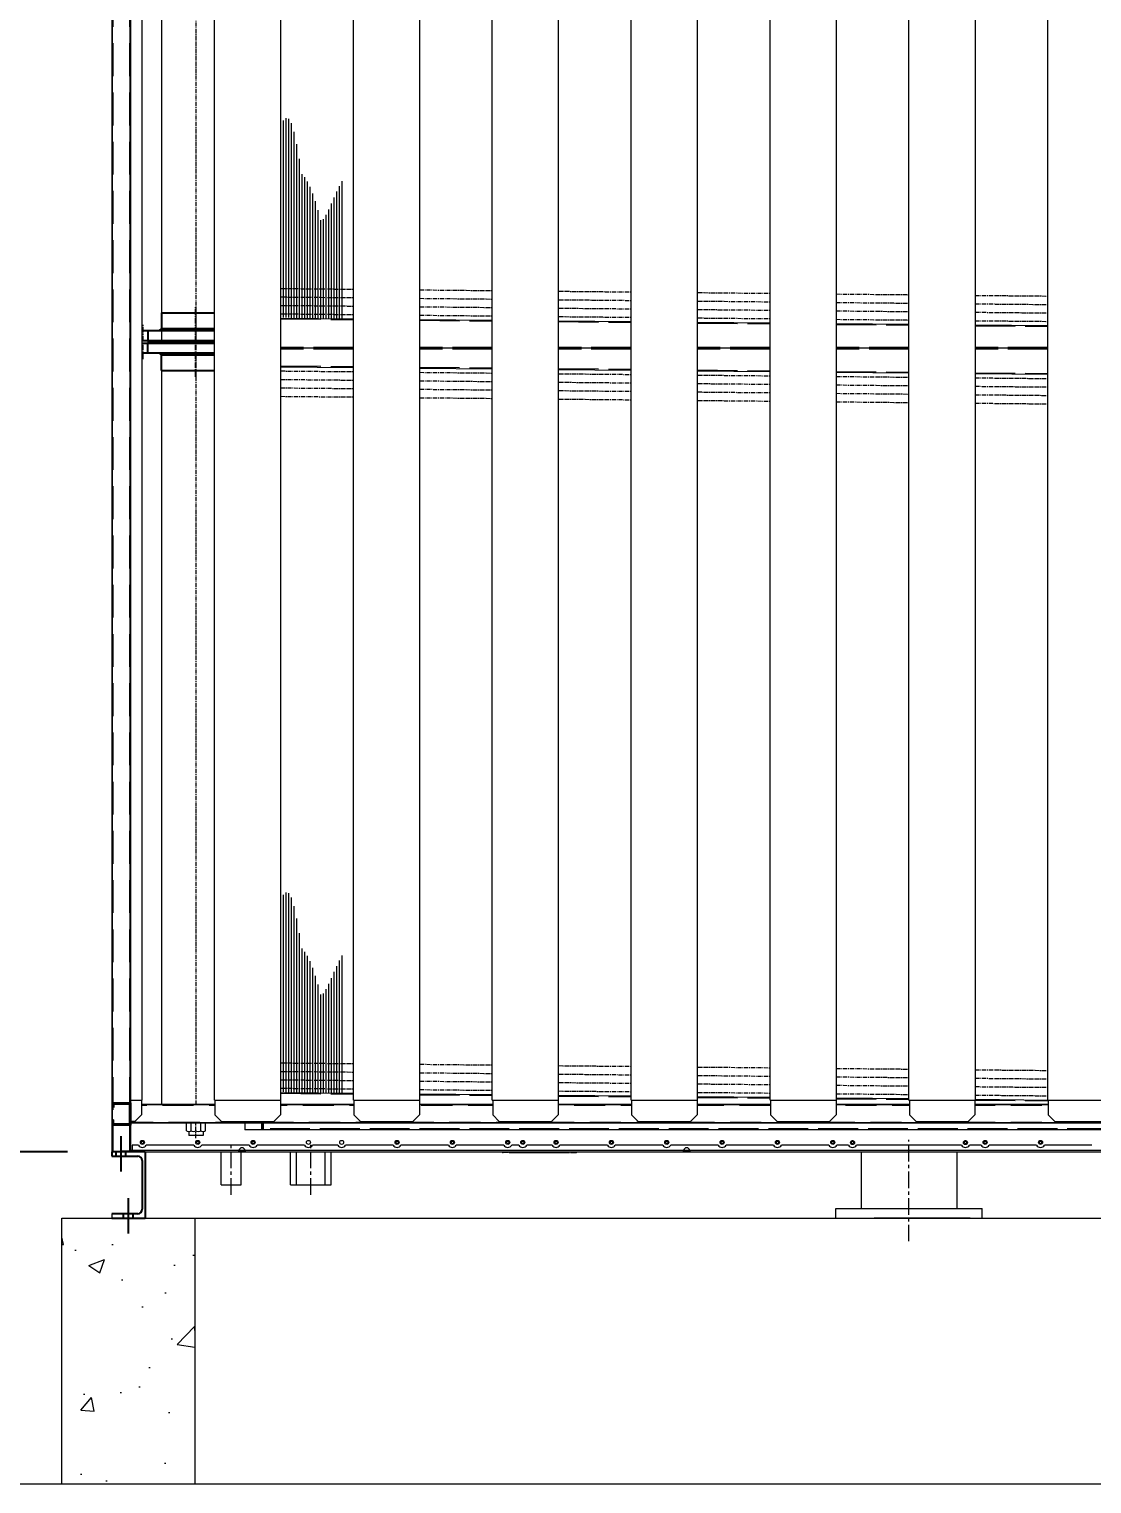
# Model space of a CAD drawing. Header units: millimetres. Extents: x -664124 to 30784, y -141094 to 22397.
# Drawn here: x 4133 to 6533, y 8437 to 11721 of the extents above; entities that cross this region are included whole.
import ezdxf

# ---------------------------------------------------------------- set-up
doc = ezdxf.new("R2010")
doc.units = ezdxf.units.MM
for name, pattern in [('CENTER', [2, 1.25, -0.25, 0.25, -0.25]), ('CENTERX2', [4, 2.5, -0.5, 0.5, -0.5]), ('DASHED', [15, 12, -3]), ('HIDDEN', [0.375, 0.25, -0.125]), ('HIDDENX2', [0.75, 0.5, -0.25])]:
    doc.linetypes.add(name, pattern=pattern)
for name, color, linetype in [('center', 1, 'CENTER'), ('HIDD', 2, 'HIDDENX2'), ('냉각탑_기초', 23, 'Continuous')]:
    doc.layers.add(name, color=color, linetype=linetype)
doc.styles.get("Standard").update_dxf_attribs({"font": 'arial.ttf'})
doc.dimstyles.new('1.40', dxfattribs={"dimscale": 20, "dimtxt": 1.5, "dimasz": 1, "dimexe": 0.5, "dimexo": 0.5, "dimgap": 0.5, "dimtad": 1, "dimdec": 0, "dimzin": 0, "dimdsep": 46, "dimtxsty": 'Standard', "dimcen": 0, "dimclrd": 2, "dimclre": 2, "dimclrt": 3, "dimadec": 0, "dimazin": 0, "dimtfac": 1, "dimtdec": 0, "dimtmove": 0, "dimatfit": 0, "dimfxl": 1, "dimtolj": 1, "dimtzin": 0, "dimlwd": -1, "dimlwe": -1, "dimarcsym": 0})

# ---------------------------------------------------------------- blocks, each defined once
blk = doc.blocks.new('*D426')
at = {"color": 2, "transparency": 16777216}
for p, q in [((4219.8, 12786.6), (3521.3, 12786.6)), ((3531.3, 12666.6), (3531.3, 9306.6)), ((4219.8, 9186.6), (3521.3, 9186.6))]:
    blk.add_line(p, q, dxfattribs=at)
for points in [[(3511.3, 12666.6), (3551.3, 12666.6), (3531.3, 12786.6)], [(3511.3, 9306.6), (3551.3, 9306.6), (3531.3, 9186.6)]]:
    blk.add_solid(points, dxfattribs=at)
at = {"layer": 'Defpoints', "color": 0, "transparency": 16777216}
for p in [(4319.8, 12786.6), (3531.3, 9186.6), (4319.8, 9186.6)]:
    blk.add_point(p, dxfattribs=at)
at = {"color": 3, "lineweight": 5, "transparency": 16777216, "insert": (3399.8, 10986.6), "char_height": 140, "attachment_point": 5, "rotation": 90}
blk.add_mtext('\\A1;3600', dxfattribs=at)
blk = doc.blocks.new('435')
for p, q in [((-131382, 21088.8), (-131342, 21088.8)), ((-131382, 21088.8), (-131382, 21078.8)), ((-131380, 21086.8), (-131344, 21086.8)), ((-131380, 21086.8), (-131380, 21078.8)), ((-131344, 21086.8), (-131344, 21040.8)), ((-131342, 21088.8), (-131342, 21038.8)), ((-131342, 21088.8), (-131342, 21038.8)), ((-131380, 21078.8), (-131382, 21078.8)), ((-131382, 21038.8), (-131382, 21050.8)), ((-131382, 21050.8), (-131380, 21050.8)), ((-131342, 21038.8), (-131382, 21038.8)), ((-131380, 21040.8), (-131380, 21050.8)), ((-131344, 21040.8), (-131380, 21040.8))]:
    blk.add_line(p, q)
blk = doc.blocks.new('3')
at = {"lineweight": 20}
for p, q in [((4388, 9302.6), (4388, 12743.6)), ((4551.5, 9302.6), (4551.5, 12743.6)), ((4701.5, 9302.6), (4701.5, 12743.6)), ((4865.2, 9302.6), (4865.2, 12743.6)), ((5015.2, 9302.6), (5015.2, 12743.6)), ((5178.8, 9302.6), (5178.8, 12743.6)), ((5328.8, 9302.6), (5328.8, 12743.6)), ((5492.5, 9302.6), (5492.5, 12743.6)), ((5642.5, 9302.6), (5642.5, 12743.6)), ((5806.1, 9302.6), (5806.1, 12743.6)), ((5956.1, 9302.6), (5956.1, 12743.6)), ((6119.8, 9302.6), (6119.8, 12743.6)), ((6269.8, 9302.6), (6269.8, 12743.6)), ((6433.4, 9302.6), (6433.4, 12743.6)), ((4361.8, 9186.6), (4361.8, 11746.6)), ((4361.8, 9302.6), (4388, 9302.6)), ((4387, 9302.6), (4387, 9269.6)), ((4551.5, 9302.6), (4701.5, 9302.6)), ((4552.5, 9302.6), (4552.5, 9269.6)), ((4700.5, 9302.6), (4700.5, 9269.6)), ((4865.2, 9302.6), (5015.2, 9302.6)), ((4866.2, 9302.6), (4866.2, 9269.6)), ((5014.2, 9302.6), (5014.2, 9269.6)), ((5178.8, 9302.6), (5328.8, 9302.6)), ((5179.8, 9302.6), (5179.8, 9269.6)), ((5327.8, 9302.6), (5327.8, 9269.6)), ((5492.5, 9302.6), (5642.5, 9302.6)), ((5493.5, 9302.6), (5493.5, 9269.6)), ((5641.5, 9302.6), (5641.5, 9269.6)), ((5806.1, 9302.6), (5956.1, 9302.6)), ((5807.1, 9302.6), (5807.1, 9269.6)), ((5955.1, 9302.6), (5955.1, 9269.6)), ((6119.8, 9302.6), (6269.8, 9302.6)), ((6120.8, 9302.6), (6120.8, 9269.6)), ((6268.8, 9302.6), (6268.8, 9269.6)), ((6433.4, 9302.6), (6583.4, 9302.6)), ((6434.4, 9302.6), (6434.4, 9269.6)), ((4387, 9269.6), (4372, 9254.6)), ((4552.5, 9269.6), (4567.5, 9254.6)), ((4700.5, 9269.6), (4685.5, 9254.6)), ((4866.2, 9269.6), (4881.2, 9254.6)), ((5014.2, 9269.6), (4999.2, 9254.6)), ((5179.8, 9269.6), (5194.8, 9254.6)), ((5327.8, 9269.6), (5312.8, 9254.6)), ((5493.5, 9269.6), (5508.5, 9254.6)), ((5641.5, 9269.6), (5626.5, 9254.6)), ((5807.1, 9269.6), (5822.1, 9254.6)), ((5955.1, 9269.6), (5940.1, 9254.6)), ((6120.8, 9269.6), (6135.8, 9254.6)), ((6268.8, 9269.6), (6253.8, 9254.6)), ((6434.4, 9269.6), (6449.4, 9254.6)), ((4372, 9254.6), (4361.8, 9254.6)), ((4567.5, 9254.6), (4685.5, 9254.6)), ((4881.2, 9254.6), (4999.2, 9254.6)), ((5194.8, 9254.6), (5312.8, 9254.6)), ((5508.5, 9254.6), (5626.5, 9254.6)), ((5822.1, 9254.6), (5940.1, 9254.6)), ((6135.8, 9254.6), (6253.8, 9254.6)), ((6449.4, 9254.6), (6567.4, 9254.6)), ((4392.8, 9186.6), (4319.8, 9186.6))]:
    blk.add_line(p, q, dxfattribs=at)
at = {"lineweight": 20, "ltscale": 7.5}
for p, q in [((4432, 12728.6), (4432, 11020.3)), ((4701.5, 11068.7), (4865.2, 11067.1)), ((5015.2, 11065.6), (5178.8, 11064)), ((5328.8, 11062.5), (5492.5, 11060.9)), ((5642.5, 11059.4), (5806.1, 11057.8)), ((5956.1, 11056.3), (6119.8, 11054.7)), ((6269.8, 11053.2), (6433.4, 11051.6)), ((4432, 10980.3), (4432, 9293.6)), ((4865.2, 11000.3), (4701.5, 11000.3)), ((5178.8, 11000.3), (5015.2, 11000.3)), ((5178.8, 11000.3), (5015.2, 11000.3)), ((5492.5, 11000.3), (5328.8, 11000.3)), ((5806.1, 11000.3), (5642.5, 11000.3)), ((6119.8, 11000.3), (5956.1, 11000.3)), ((6433.4, 11000.3), (6269.8, 11000.3)), ((4701.5, 10958.7), (4865.2, 10957.1)), ((5015.2, 10955.6), (5178.8, 10954)), ((5328.8, 10952.5), (5492.5, 10950.9)), ((5642.5, 10949.4), (5806.1, 10947.8)), ((5956.1, 10946.3), (6119.8, 10944.7)), ((6269.8, 10943.2), (6433.4, 10941.6)), ((4701.5, 9320.4), (4865.2, 9318.8)), ((5015.2, 9317.3), (5178.8, 9315.7)), ((5328.8, 9314.2), (5492.5, 9312.6)), ((5642.5, 9311.1), (5806.1, 9309.5)), ((5956.1, 9308), (6119.8, 9306.4)), ((6269.8, 9304.9), (6433.4, 9303.3)), ((4488.2, 9233.6), (4488.2, 9251.6)), ((4493.7, 9232.5), (4493.7, 9223.1)), ((4499.1, 9233.6), (4499.1, 9251.6)), ((4520.6, 9233.6), (4520.6, 9251.6)), ((4526, 9232.5), (4526, 9223.1)), ((4531.4, 9233.6), (4531.4, 9251.6)), ((4619.8, 9254.6), (4619.8, 9236)), ((7619.8, 9236), (4619.8, 9236)), ((4659.8, 9254.6), (4659.8, 9238)), ((4526, 9223.1), (4493.7, 9223.1))]:
    blk.add_line(p, q, dxfattribs=at)
at = {"color": 1, "linetype": 'CENTER', "lineweight": 20, "ltscale": 7.5}
for p, q in [((4509.8, 12741.2), (4509.8, 11020.3)), ((4701.5, 11135.4), (4865.2, 11133.8)), ((4701.5, 11116.3), (4865.2, 11114.7)), ((5015.2, 11132.3), (5178.8, 11130.7)), ((5015.2, 11113.2), (5178.8, 11111.6)), ((5328.8, 11129.2), (5492.5, 11127.6)), ((5328.8, 11110.1), (5492.5, 11108.5)), ((5642.5, 11126.1), (5806.1, 11124.5)), ((5642.5, 11107), (5806.1, 11105.4)), ((5956.1, 11123), (6119.8, 11121.4)), ((5956.1, 11103.9), (6119.8, 11102.3)), ((6269.8, 11119.9), (6433.4, 11118.3)), ((4701.5, 11097.3), (4865.2, 11095.7)), ((4701.5, 11078.2), (4865.2, 11076.6)), ((5015.2, 11094.2), (5178.8, 11092.6)), ((5015.2, 11075.1), (5178.8, 11073.5)), ((5328.8, 11091.1), (5492.5, 11089.5)), ((5328.8, 11072), (5492.5, 11070.4)), ((5642.5, 11088), (5806.1, 11086.4)), ((5642.5, 11068.9), (5806.1, 11067.3)), ((5956.1, 11084.9), (6119.8, 11083.3)), ((6269.8, 11100.8), (6433.4, 11099.2)), ((6269.8, 11081.8), (6433.4, 11080.2)), ((5956.1, 11065.8), (6119.8, 11064.2)), ((6269.8, 11062.7), (6433.4, 11061.1)), ((4509.8, 10980.3), (4509.8, 9293.6)), ((4701.5, 10949.2), (4865.2, 10947.6)), ((5015.2, 10946.1), (5178.8, 10944.5)), ((5328.8, 10943), (5492.5, 10941.4)), ((5642.5, 10939.9), (5806.1, 10938.3)), ((4701.5, 10930.1), (4865.2, 10928.5)), ((4701.5, 10911.1), (4865.2, 10909.5)), ((5015.2, 10927), (5178.8, 10925.4)), ((5015.2, 10908), (5178.8, 10906.4)), ((5328.8, 10923.9), (5492.5, 10922.3)), ((5328.8, 10904.9), (5492.5, 10903.3)), ((5642.5, 10920.8), (5806.1, 10919.2)), ((5956.1, 10936.8), (6119.8, 10935.2)), ((5956.1, 10917.7), (6119.8, 10916.1)), ((6269.8, 10933.7), (6433.4, 10932.1)), ((6269.8, 10914.6), (6433.4, 10913)), ((4701.5, 10892), (4865.2, 10890.4)), ((5015.2, 10888.9), (5178.8, 10887.3)), ((5328.8, 10885.8), (5492.5, 10884.2)), ((5642.5, 10901.8), (5806.1, 10900.2)), ((5642.5, 10882.7), (5806.1, 10881.1)), ((5956.1, 10898.7), (6119.8, 10897.1)), ((5956.1, 10879.6), (6119.8, 10878)), ((6269.8, 10895.6), (6433.4, 10894)), ((6269.8, 10876.5), (6433.4, 10874.9)), ((4701.5, 9387.1), (4865.2, 9385.5)), ((4701.5, 9368), (4865.2, 9366.4)), ((5015.2, 9384), (5178.8, 9382.4)), ((5015.2, 9364.9), (5178.8, 9363.3)), ((5328.8, 9380.9), (5492.5, 9379.3)), ((5328.8, 9361.8), (5492.5, 9360.2)), ((5642.5, 9377.8), (5806.1, 9376.2)), ((5956.1, 9374.7), (6119.8, 9373.1)), ((6269.8, 9371.6), (6433.4, 9370)), ((4701.5, 9349), (4865.2, 9347.4)), ((4701.5, 9329.9), (4865.2, 9328.3)), ((5015.2, 9345.9), (5178.8, 9344.3)), ((5328.8, 9342.8), (5492.5, 9341.2)), ((5642.5, 9358.7), (5806.1, 9357.1)), ((5642.5, 9339.7), (5806.1, 9338.1)), ((5956.1, 9355.6), (6119.8, 9354)), ((5956.1, 9336.6), (6119.8, 9335)), ((6269.8, 9352.5), (6433.4, 9350.9)), ((6269.8, 9333.5), (6433.4, 9331.9)), ((5015.2, 9326.8), (5178.8, 9325.2)), ((5328.8, 9323.7), (5492.5, 9322.1)), ((5642.5, 9320.6), (5806.1, 9319)), ((5956.1, 9317.5), (6119.8, 9315.9)), ((6269.8, 9314.4), (6433.4, 9312.8)), ((4509.8, 9217.3), (4509.8, 9251.6))]:
    blk.add_line(p, q, dxfattribs=at)
at = {"color": 7, "lineweight": 20}
for p, q in [((4361.8, 12550), (4361.8, 9691.4)), ((4397.4, 9186.6), (7842.2, 9186.6)), ((6011.5, 9186.6), (6011.5, 9058.6)), ((6227.8, 9186.6), (6227.8, 9058.6)), ((4566.8, 9111.6), (4611.8, 9111.6)), ((4723.3, 9111.6), (4815.3, 9111.6)), ((5954.7, 9058.6), (6284.7, 9058.6)), ((5954.7, 9036.6), (5954.7, 9058.6)), ((5954.7, 9036.6), (6284.7, 9036.6)), ((6257.8, 9036.6), (6041.5, 9036.6)), ((6284.7, 9036.6), (6284.7, 9058.6))]:
    blk.add_line(p, q, dxfattribs=at)
at = {"color": 7, "lineweight": 20, "ltscale": 0.441833}
blk.add_line((4319.8, 11718.4), (4319.8, 10658), dxfattribs=at)
at = {"color": 5, "lineweight": 20, "ltscale": 7.5}
for p, q in [((4701.8, 11069.8), (4701.8, 11504.3)), ((4707.8, 11069.7), (4707.8, 11514.9)), ((4713.8, 11069.6), (4713.8, 11520)), ((4719.8, 11069.6), (4719.8, 11518.6)), ((4725.8, 11069.5), (4725.8, 11508.8)), ((4731.8, 11067.9), (4731.8, 11489.3)), ((4737.8, 11067.9), (4737.8, 11461.4)), ((4743.8, 11067.8), (4743.8, 11428.3)), ((4725.8, 11068), (4725.8, 11386.8)), ((4749.8, 11067.7), (4749.8, 11393.8)), ((4755.8, 11067.6), (4755.8, 11386.4)), ((4761.8, 11067.6), (4761.8, 11377.1)), ((4767.8, 11067.5), (4767.8, 11364.9)), ((4833.8, 11068.2), (4833.8, 11366.6)), ((4839.8, 11068.1), (4839.8, 11377.8)), ((4773.8, 11067.4), (4773.8, 11349.8)), ((4779.8, 11067.3), (4779.8, 11332.2)), ((4821.8, 11068.3), (4821.8, 11340.6)), ((4827.8, 11068.2), (4827.8, 11354)), ((4785.8, 11067.3), (4785.8, 11312.1)), ((4803.8, 11068.5), (4803.8, 11301.7)), ((4809.8, 11068.4), (4809.8, 11313.7)), ((4815.8, 11068.4), (4815.8, 11326.9)), ((4791.8, 11067.2), (4791.8, 11289.9)), ((4797.8, 11068.6), (4797.8, 11291.7)), ((4701.8, 9321.5), (4701.8, 9756)), ((4707.8, 9321.4), (4707.8, 9766.6)), ((4713.8, 9321.3), (4713.8, 9771.7)), ((4719.8, 9321.3), (4719.8, 9770.3)), ((4725.8, 9319.7), (4725.8, 9760.5)), ((4731.8, 9319.6), (4731.8, 9741)), ((4737.8, 9319.6), (4737.8, 9713.1)), ((4743.8, 9319.5), (4743.8, 9680)), ((4749.8, 9319.4), (4749.8, 9645.5)), ((4755.8, 9319.3), (4755.8, 9638.1)), ((4761.8, 9319.3), (4761.8, 9628.8)), ((4839.8, 9319.8), (4839.8, 9629.5)), ((4755.8, 9320.8), (4755.8, 9613.1)), ((4767.8, 9319.2), (4767.8, 9616.6)), ((4773.8, 9319.1), (4773.8, 9601.5)), ((4821.8, 9320), (4821.8, 9592.3)), ((4827.8, 9319.9), (4827.8, 9605.7)), ((4833.8, 9319.9), (4833.8, 9618.3)), ((4779.8, 9319), (4779.8, 9583.9)), ((4785.8, 9319), (4785.8, 9563.8)), ((4809.8, 9320.1), (4809.8, 9565.4)), ((4815.8, 9320.1), (4815.8, 9578.6)), ((4791.8, 9318.9), (4791.8, 9541.6)), ((4797.8, 9320.3), (4797.8, 9543.4)), ((4803.8, 9320.2), (4803.8, 9553.4))]:
    blk.add_line(p, q, dxfattribs=at)
at = {"color": 0, "ltscale": 30}
for p, q in [((4431.8, 11080.3), (4551.5, 11080.3)), ((4431.8, 11080.3), (4431.8, 11045.3)), ((4388, 11040.3), (4551.5, 11040.3)), ((4401.3, 11040.3), (4401.3, 11018.3)), ((4431.8, 11045.3), (4426.5, 11040.3)), ((4431.8, 11045.3), (4551.5, 11045.3)), ((4388, 11018.3), (4551.5, 11018.3)), ((4388, 11012.3), (4551.5, 11012.3)), ((4401.3, 10990.3), (4401.3, 11012.3)), ((4402.4, 11012.3), (4402.4, 11018.3)), ((4402.4, 11015.3), (4551.5, 11015.3)), ((4402.4, 11015.3), (4551.5, 11015.3)), ((4388, 10990.3), (4551.5, 10990.3)), ((4431.8, 10985.3), (4426.5, 10990.3)), ((4431.8, 10985.3), (4551.5, 10985.3)), ((4431.8, 10950.3), (4431.8, 10985.3)), ((4431.8, 10950.3), (4551.5, 10950.3))]:
    blk.add_line(p, q, dxfattribs=at)
at = {"color": 1, "linetype": 'CENTER', "ltscale": 10}
for p, q in [((4509.8, 10936), (4509.8, 11094.6)), ((4389.8, 10976), (4389.8, 11054.6))]:
    blk.add_line(p, q, dxfattribs=at)
at = {"color": 6, "linetype": 'DASHED', "lineweight": 20, "ltscale": 7.5}
for p, q in [((4701.5, 11066.7), (4865.2, 11065.1)), ((5015.2, 11063.6), (5178.8, 11062)), ((5328.8, 11060.5), (5492.5, 11058.9)), ((5642.5, 11057.4), (5806.1, 11055.8)), ((5956.1, 11054.3), (6119.8, 11052.7)), ((6269.8, 11051.2), (6433.4, 11049.6)), ((4865.2, 11002.3), (4701.5, 11002.3)), ((4865.2, 10998.3), (4701.5, 10998.3)), ((5178.8, 11002.3), (5015.2, 11002.3)), ((5178.8, 10998.3), (5015.2, 10998.3)), ((5492.5, 11002.3), (5328.8, 11002.3)), ((5492.5, 10998.3), (5328.8, 10998.3)), ((5806.1, 11002.3), (5642.5, 11002.3)), ((5806.1, 10998.3), (5642.5, 10998.3)), ((6119.8, 11002.3), (5956.1, 11002.3)), ((6119.8, 10998.3), (5956.1, 10998.3)), ((6433.4, 11002.3), (6269.8, 11002.3)), ((6433.4, 10998.3), (6269.8, 10998.3)), ((4701.5, 10960.7), (4865.2, 10959.1)), ((5015.2, 10957.6), (5178.8, 10956)), ((5328.8, 10954.5), (5492.5, 10952.9)), ((5642.5, 10951.4), (5806.1, 10949.8)), ((5956.1, 10948.3), (6119.8, 10946.7)), ((6269.8, 10945.2), (6433.4, 10943.6)), ((4701.5, 9318.4), (4865.2, 9316.8)), ((5015.2, 9315.3), (5178.8, 9313.7)), ((5328.8, 9312.2), (5492.5, 9310.6)), ((5642.5, 9309.1), (5806.1, 9307.5)), ((5956.1, 9306), (6119.8, 9304.4)), ((6269.8, 9302.9), (6434.4, 9301.3)), ((4657.8, 9254.6), (4657.8, 9238)), ((7579.8, 9238), (4657.8, 9238)), ((4661.8, 9254.6), (4661.8, 9238))]:
    blk.add_line(p, q, dxfattribs=at)
at = {"color": 7, "lineweight": 20, "ltscale": 0.44375}
blk.add_line((4319.8, 10652.8), (4319.8, 9587.8), dxfattribs=at)
at = {"color": 7, "lineweight": 20, "ltscale": 0.201042}
blk.add_line((4319.8, 9670.8), (4319.8, 9188.3), dxfattribs=at)
at = {"color": 7, "lineweight": 20, "ltscale": 0.2055}
blk.add_line((4361.8, 9190), (4361.8, 9683.2), dxfattribs=at)
at = {"color": 1, "linetype": 'CENTERX2', "ltscale": 50}
for p, q in [((4340.8, 9141.6), (4340.8, 9221.6)), ((4357.3, 9001.6), (4357.3, 9081.6))]:
    blk.add_line(p, q, dxfattribs=at)
at = {"color": 7, "lineweight": 20, "ltscale": 0.004833}
for p, q in [((4365.5, 9201.6), (4365.5, 9190)), ((5215.3, 9184.6), (5203.7, 9184.6)), ((5355.3, 9184.6), (5366.9, 9184.6))]:
    blk.add_line(p, q, dxfattribs=at)
at = {"color": 7, "lineweight": 20, "ltscale": 0.005987}
blk.add_line((4379.9, 9201.6), (4365.5, 9201.6), dxfattribs=at)
at = {"color": 7, "lineweight": 20, "ltscale": 0.044641}
for p, q in [((4504.9, 9201.6), (4397.7, 9201.6)), ((4629.9, 9201.6), (4522.7, 9201.6)), ((4754.9, 9201.6), (4647.7, 9201.6)), ((4954.9, 9201.6), (4847.7, 9201.6)), ((5079.9, 9201.6), (4972.7, 9201.6)), ((5204.9, 9201.6), (5097.7, 9201.6)), ((5438.9, 9201.6), (5331.7, 9201.6)), ((5563.9, 9201.6), (5456.7, 9201.6)), ((5688.9, 9201.6), (5581.7, 9201.6)), ((5813.9, 9201.6), (5706.7, 9201.6)), ((5938.9, 9201.6), (5831.7, 9201.6)), ((6407.9, 9201.6), (6300.7, 9201.6)), ((6532.9, 9201.6), (6425.7, 9201.6))]:
    blk.add_line(p, q, dxfattribs=at)
at = {"color": 7, "lineweight": 20, "ltscale": 0.023808}
for p, q in [((4829.9, 9201.6), (4772.7, 9201.6)), ((5313.9, 9201.6), (5256.7, 9201.6))]:
    blk.add_line(p, q, dxfattribs=at)
at = {"color": 7, "lineweight": 20, "ltscale": 0.006725}
blk.add_line((5238.9, 9201.6), (5222.7, 9201.6), dxfattribs=at)
at = {"color": 7, "lineweight": 20, "ltscale": 0.0111}
for p, q in [((5983.4, 9201.6), (5956.7, 9201.6)), ((6282.9, 9201.6), (6256.2, 9201.6))]:
    blk.add_line(p, q, dxfattribs=at)
at = {"color": 7, "lineweight": 20, "ltscale": 0.007604}
blk.add_line((6238.4, 9201.6), (6001.2, 9201.6), dxfattribs=at)
at = {"color": 7, "lineweight": 25, "ltscale": 0.008333}
blk.add_line((4319.8, 9186.6), (4319.8, 9176.6), dxfattribs=at)
at = {"color": 7, "lineweight": 25, "ltscale": 0.125}
for p, q in [((4394.8, 9186.6), (4319.8, 9186.6)), ((4319.8, 9036.6), (4394.8, 9036.6))]:
    blk.add_line(p, q, dxfattribs=at)
at = {"color": 7, "lineweight": 25, "ltscale": 0.05125}
for p, q in [((4319.8, 9176.6), (4378.3, 9176.6)), ((4378.3, 9046.6), (4319.8, 9046.6))]:
    blk.add_line(p, q, dxfattribs=at)
at = {"color": 7, "lineweight": 20, "ltscale": 0.280701}
blk.add_line((4321.2, 9186.6), (4356.4, 9186.6), dxfattribs=at)
at = {"color": 7, "lineweight": 20, "ltscale": 0.01525}
blk.add_line((4358.4, 9186.6), (4321.8, 9186.6), dxfattribs=at)
for p, q in [((4329.8, 9176.6), (4329.8, 9186.6)), ((4351.8, 9176.6), (4351.8, 9186.6)), ((4346.3, 9036.6), (4346.3, 9046.6)), ((4368.3, 9036.6), (4368.3, 9046.6))]:
    blk.add_line(p, q)
at = {"color": 7, "lineweight": 20, "ltscale": 0.002932}
blk.add_line((4358.5, 9186.6), (4365.5, 9186.6), dxfattribs=at)
at = {"color": 7, "lineweight": 20, "ltscale": 2.38284e-05}
blk.add_line((4361.8, 9189.9), (4361.8, 9190), dxfattribs=at)
at = {"color": 7, "lineweight": 20, "ltscale": 0.000708333}
for p, q in [((4365.5, 9189.5), (4363.8, 9189.5)), ((4365.5, 9188.6), (4363.8, 9188.6))]:
    blk.add_line(p, q, dxfattribs=at)
at = {"color": 7, "lineweight": 20, "ltscale": 0.000375}
blk.add_line((4363.8, 9189.5), (4363.8, 9188.6), dxfattribs=at)
at = {"color": 7, "lineweight": 20, "ltscale": 0.100609}
blk.add_line((4365.5, 9190), (4607, 9190), dxfattribs=at)
at = {"color": 7, "lineweight": 20, "ltscale": 0.001417}
blk.add_line((4365.5, 9186.6), (4365.5, 9190), dxfattribs=at)
at = {"color": 7, "lineweight": 20, "ltscale": 0.100651}
blk.add_line((4365.5, 9186.6), (4607.1, 9186.6), dxfattribs=at)
at = {"color": 7, "lineweight": 20, "ltscale": 0.004083}
blk.add_line((4387.6, 9186.6), (4397.4, 9186.6), dxfattribs=at)
at = {"color": 7, "lineweight": 25, "ltscale": 0.091667}
blk.add_line((4388.3, 9166.6), (4388.3, 9056.6), dxfattribs=at)
at = {"ltscale": 25}
blk.add_line((4394.8, 9186.6), (4394.8, 9036.6), dxfattribs=at)
at = {"lineweight": 5}
for p, q in [((4566.8, 9111.6), (4566.8, 9186.6)), ((4611.8, 9111.6), (4611.8, 9186.6)), ((4723.3, 9111.6), (4723.3, 9186.6)), ((4736.8, 9111.6), (4736.8, 9186.6)), ((4801.8, 9111.6), (4801.8, 9186.6)), ((4815.3, 9111.6), (4815.3, 9186.6)), ((4394.8, 9036.6), (7844.8, 9036.6))]:
    blk.add_line(p, q, dxfattribs=at)
at = {"color": 7, "lineweight": 20, "ltscale": 0.005698}
for p, q in [((4607, 9190), (4620.6, 9190)), ((5611, 9190), (5624.6, 9190))]:
    blk.add_line(p, q, dxfattribs=at)
at = {"color": 7, "lineweight": 20, "ltscale": 0.000833333}
for p, q in [((4607.1, 9188.6), (4607.1, 9186.6)), ((4620.5, 9188.6), (4620.5, 9186.6)), ((5215.3, 9184.6), (5215.3, 9186.6)), ((5355.3, 9184.6), (5355.3, 9186.6)), ((5611.1, 9188.6), (5611.1, 9186.6)), ((5624.5, 9188.6), (5624.5, 9186.6))]:
    blk.add_line(p, q, dxfattribs=at)
at = {"color": 7, "lineweight": 20, "ltscale": 0.005614}
for p, q in [((4607.1, 9188.6), (4620.5, 9188.6)), ((4607.1, 9186.6), (4620.5, 9186.6)), ((5611.1, 9188.6), (5624.5, 9188.6)), ((5611.1, 9186.6), (5624.5, 9186.6))]:
    blk.add_line(p, q, dxfattribs=at)
at = {"color": 7, "lineweight": 20, "ltscale": 0.412719}
blk.add_line((4620.5, 9186.6), (5611.1, 9186.6), dxfattribs=at)
at = {"color": 7, "lineweight": 20, "ltscale": 0.412635}
blk.add_line((4620.6, 9190), (5611, 9190), dxfattribs=at)
at = {"color": 7, "lineweight": 20, "ltscale": 0.000833651}
for p, q in [((5217.3, 9184.6), (5217.3, 9186.6)), ((5353.3, 9184.6), (5353.3, 9186.6))]:
    blk.add_line(p, q, dxfattribs=at)
at = {"color": 7, "lineweight": 20, "ltscale": 0.056667}
blk.add_line((5217.3, 9184.6), (5353.3, 9184.6), dxfattribs=at)
at = {"color": 7, "lineweight": 20, "ltscale": 0.17433}
for p, q in [((5624.5, 9186.6), (6042.9, 9186.6)), ((6196.7, 9186.6), (6615.1, 9186.6))]:
    blk.add_line(p, q, dxfattribs=at)
at = {"color": 7, "lineweight": 20, "ltscale": 0.171731}
blk.add_line((5624.6, 9190), (6615.1, 9190), dxfattribs=at)
at = {"color": 7, "lineweight": 20, "ltscale": 1.93507e-05}
for p, q in [((5992.3, 9196.1), (5992.3, 9196.1)), ((6247.3, 9196.1), (6247.3, 9196.1))]:
    blk.add_line(p, q, dxfattribs=at)
at = {"color": 7, "lineweight": 15, "ltscale": 0.0625}
blk.add_line((4319.8, 9046.6), (4319.8, 9036.6), dxfattribs=at)
at = {"color": 7, "lineweight": 20}
for centre, radius in [((4388.8, 9207.6), 4.5), ((4388.8, 9207.6), 3), ((4513.8, 9207.6), 4.5), ((4513.8, 9207.6), 3), ((4638.8, 9207.6), 4.5), ((4638.8, 9207.6), 3), ((4763.8, 9207.6), 4.5), ((4838.8, 9207.6), 4.5), ((4963.8, 9207.6), 4.5), ((4963.8, 9207.6), 3), ((5088.8, 9207.6), 4.5), ((5088.8, 9207.6), 3), ((5213.8, 9207.6), 4.5), ((5213.8, 9207.6), 3), ((5247.8, 9207.6), 4.5), ((5247.8, 9207.6), 3), ((5322.8, 9207.6), 4.5), ((5322.8, 9207.6), 3), ((5447.8, 9207.6), 4.5), ((5447.8, 9207.6), 3), ((5572.8, 9207.6), 4.5), ((5572.8, 9207.6), 3), ((5697.8, 9207.6), 4.5), ((5697.8, 9207.6), 3), ((5822.8, 9207.6), 4.5), ((5822.8, 9207.6), 3), ((5947.8, 9207.6), 4.5), ((5947.8, 9207.6), 3), ((5992.3, 9207.1), 4.5), ((5992.3, 9207.6), 3), ((6247.3, 9207.1), 4.5), ((6247.3, 9207.6), 3), ((6291.8, 9207.6), 4.5), ((6291.8, 9207.6), 3), ((6416.8, 9207.6), 4.5), ((6416.8, 9207.6), 3)]:
    blk.add_circle(centre, radius, dxfattribs=at)
for centre, radius, start, end in [((4388.8, 9206.1), 10, 206.7437, 333.2563), ((4513.8, 9206.1), 10, 206.7437, 333.2563), ((4638.8, 9206.1), 10, 206.7437, 333.2563), ((4763.8, 9206.1), 10, 206.7437, 333.2563), ((4838.8, 9206.1), 10, 206.7437, 333.2563), ((4963.8, 9206.1), 10, 206.7437, 333.2563), ((5088.8, 9206.1), 10, 206.7437, 333.2563), ((5213.8, 9206.1), 10, 206.7437, 333.2563), ((5247.8, 9206.1), 10, 206.7437, 333.2563), ((5322.8, 9206.1), 10, 206.7437, 333.2563), ((5447.8, 9206.1), 10, 206.7437, 333.2563), ((5572.8, 9206.1), 10, 206.7437, 333.2563), ((5697.8, 9206.1), 10, 206.7437, 333.2563), ((5822.8, 9206.1), 10, 206.7437, 333.2563), ((5947.8, 9206.1), 10, 206.7437, 333.2563), ((5992.3, 9206.1), 10, 206.7437, 333.2563), ((5992.3, 9206.6), 4.5, 3.185, 176.8155), ((6247.3, 9206.1), 10, 206.7437, 333.2563), ((6247.3, 9206.6), 4.5, 3.185, 176.8155), ((6291.8, 9206.1), 10, 206.7437, 333.2563), ((6416.8, 9206.1), 10, 206.7437, 333.2563), ((4367.2, 9190), 3.4, 204.3161, 239.9997), ((4623.4, 9187.7), 16.6, 171.9124, 179.4428), ((4613.8, 9188.5), 7, 12.3734, 167.6266), ((4604.2, 9187.7), 16.6, 0.5572, 8.0877), ((5203.7, 9188), 3.4, 204.3017, 270), ((5203.7, 9188), 1.4, 268.112, 270), ((5366.9, 9188), 3.4, 270, 335.6983), ((5366.9, 9188), 1.4, 270, 271.888), ((5627.4, 9187.7), 16.6, 171.9124, 179.4428), ((5617.8, 9188.5), 7, 12.3734, 167.6266), ((5608.2, 9187.7), 16.6, 0.5572, 8.0877)]:
    blk.add_arc(centre, radius, start, end, dxfattribs=at)
at = {"color": 7, "lineweight": 25}
for centre, start, end in [((4378.3, 9166.6), 0, 90), ((4378.3, 9056.6), 270, 0)]:
    blk.add_arc(centre, 10, start, end, dxfattribs=at)
at = {"lineweight": 20, "ltscale": 7.5}
for centre in [(4493.7, 9233.6), (4504.5, 9233.6), (4515.2, 9233.6), (4526, 9233.6)]:
    blk.add_ellipse(centre, major_axis=(5.4, 0), ratio=0.200221, start_param=3.141593, end_param=6.283185, dxfattribs=at)
at = {"color": 7, "lineweight": 20}
for points in [[(4607.1, 9188.6), (4607, 9188.6), (4606.9, 9188.6), (4606.9, 9188.7), (4606.9, 9188.7), (4606.8, 9188.8)], [(4620.8, 9188.8), (4620.7, 9188.7), (4620.7, 9188.7), (4620.7, 9188.6), (4620.6, 9188.6), (4620.5, 9188.6)], [(5611.1, 9188.6), (5611, 9188.6), (5610.9, 9188.6), (5610.9, 9188.7), (5610.9, 9188.7), (5610.8, 9188.8)], [(5624.8, 9188.8), (5624.7, 9188.7), (5624.7, 9188.7), (5624.7, 9188.6), (5624.6, 9188.6), (5624.5, 9188.6)]]:
    blk.add_open_spline(points, degree=5, dxfattribs=at)
for points, knots in [([(4607.1, 9186.6), (4607, 9186.6), (4606.9, 9186.6), (4606.9, 9186.8), (4606.8, 9187), (4606.8, 9187.4), (4606.8, 9187.5), (4606.8, 9187.7), (4606.8, 9187.8)], [0, 0, 0, 0, 0, 0, 3.009, 3.009, 3.009, 4.870321, 4.870321, 4.870321, 4.870321, 4.870321, 4.870321]), ([(4620.8, 9187.8), (4620.8, 9187.5), (4620.8, 9187.2), (4620.8, 9186.9), (4620.7, 9186.7), (4620.6, 9186.6), (4620.6, 9186.6), (4620.6, 9186.6), (4620.5, 9186.6)], [0, 0, 0, 0, 0, 0, 3.956241, 3.956241, 3.956241, 4.866694, 4.866694, 4.866694, 4.866694, 4.866694, 4.866694]), ([(5611.1, 9186.6), (5611, 9186.6), (5610.9, 9186.6), (5610.9, 9186.8), (5610.8, 9187), (5610.8, 9187.4), (5610.8, 9187.5), (5610.8, 9187.7), (5610.8, 9187.8)], [0, 0, 0, 0, 0, 0, 3.009, 3.009, 3.009, 4.870321, 4.870321, 4.870321, 4.870321, 4.870321, 4.870321]), ([(5624.8, 9187.8), (5624.8, 9187.5), (5624.8, 9187.2), (5624.8, 9186.9), (5624.7, 9186.7), (5624.6, 9186.6), (5624.6, 9186.6), (5624.6, 9186.6), (5624.5, 9186.6)], [0, 0, 0, 0, 0, 0, 3.956241, 3.956241, 3.956241, 4.866694, 4.866694, 4.866694, 4.866694, 4.866694, 4.866694])]:
    blk.add_open_spline(points, degree=5, knots=knots, dxfattribs=at)
at = {"layer": 'center', "lineweight": 20}
for p, q in [((4319.8, 12786.6), (4319.8, 9186.6)), ((4361.8, 12786.6), (4361.8, 9186.6)), ((4387, 9293.6), (4552.5, 9293.6)), ((4700.5, 9293.6), (4866.2, 9293.6)), ((5014.2, 9293.6), (5179.8, 9293.6)), ((5327.8, 9293.6), (5493.5, 9293.6)), ((5641.5, 9293.6), (5807.1, 9293.6)), ((5955.1, 9293.6), (6120.8, 9293.6)), ((6268.8, 9293.6), (6434.4, 9293.6)), ((4361.8, 9251.6), (7877.8, 9251.6)), ((4319.8, 9186.6), (4361.8, 9186.6))]:
    blk.add_line(p, q, dxfattribs=at)
at = {"layer": 'center', "lineweight": 20, "ltscale": 30}
for p, q in [((4589.3, 9089.4), (4589.3, 9202.8)), ((4769.3, 9089.4), (4769.3, 9202.8))]:
    blk.add_line(p, q, dxfattribs=at)
at = {"layer": 'HIDD', "linetype": 'HIDDEN', "lineweight": 20}
for p, q in [((4321.8, 12784.6), (4321.8, 9188.6)), ((4359.8, 12784.6), (4359.8, 9188.6)), ((4387, 9291.6), (4552.5, 9291.6)), ((4700.5, 9291.6), (4866.2, 9291.6)), ((5014.2, 9291.6), (5179.8, 9291.6)), ((5327.8, 9291.6), (5493.5, 9291.6)), ((5641.5, 9291.6), (5807.1, 9291.6)), ((5955.1, 9291.6), (6120.8, 9291.6)), ((6268.8, 9291.6), (6434.4, 9291.6)), ((4363.8, 9253.6), (4363.8, 9254.6)), ((4363.8, 9253.6), (7877.8, 9253.6)), ((4321.8, 9188.6), (4359.8, 9188.6))]:
    blk.add_line(p, q, dxfattribs=at)
at = {"lineweight": 20}
blk.add_blockref('435', (135703.8, -11792.2), dxfattribs=at)

msp = doc.modelspace()

# ---------------------------------------------------------------- hatches: boundary and pattern name
at = {"layer": '냉각탑_기초', "lineweight": 20, "ltscale": 30}
h = msp.add_hatch(dxfattribs=at)
h.set_pattern_fill('AR-CONC', color=256, scale=50, style=0)
h.set_pattern_definition([(50, (-10421.22, -7504.73), (358.63, -31.376), [37.5, -412.5]), (355, (-10421.22, -7504.73), (-69.3757, 376.096), [30, -330]), (100.4514, (-10391.34, -7507.34), (289.2547, 344.72), [31.87, -350.571]), (46.1842, (-10421.22, -7404.73), (533.6205, -82.7595), [56.25, -618.75]), (96.6356, (-10376.76, -7411.6), (467.331, 487.059), [47.805, -525.856]), (351.1842, (-10421.2, -7404.73), (467.331, 487.059), [45, -495]), (21, (-10371.22, -7429.73), (298.4535, -201.3094), [37.5, -412.5]), (326, (-10371.22, -7429.73), (121.6577, 362.575), [30, -330]), (71.4514, (-10346.35, -7446.5), (420.1113, 161.265), [31.87, -350.571]), (37.5, (-10421.22, -7504.73), (6.0799, 166.4469), [0, -326, 0, -335, 0, -331.25]), (7.5, (-10421.22, -7504.73), (131.5348, 197.2059), [0, -191, 0, -318.5, 0, -126.25]), (327.5, (-10532.72, -7504.73), (266.9112, -11.2774), [0, -125, 0, -390, 0, -517.5]), (317.5, (-10582.72, -7504.73), (291.593, 50.0525), [0, -162.5, 0, -259, 0, -367.5])])
h.paths.add_polyline_path([(4507.3, 9036.6), (4207.3, 9036.6), (4207.3, 8436.6), (4507.3, 8436.6)])

# ---------------------------------------------------------------- linework, layer by layer
at = {"layer": 'center', "lineweight": 20, "ltscale": 30}
msp.add_line((6119.8, 8984.3), (6119.8, 9213), dxfattribs=at)
at = {"layer": '냉각탑_기초', "lineweight": 20, "ltscale": 30}
msp.add_line((3795.2, 8436.6), (8553.2, 8436.6), dxfattribs=at)
msp.add_lwpolyline([(4207.3, 8436.6), (4207.3, 9036.6), (4507.3, 9036.6), (4507.3, 8436.6)], dxfattribs=at)

# ---------------------------------------------------------------- block references
msp.add_blockref('3', (0, 0))

# ---------------------------------------------------------------- dimensions: what is measured, and where the dimension line sits
at = {"lineweight": 5}
dim = msp.add_linear_dim(base=(3531.3, 9186.6), p1=(4319.8, 12786.6), p2=(4319.8, 9186.6), angle=90, dimstyle='1.40', override={"dimtxt": 7, "dimasz": 6, "dimexo": 5, "dimgap": 3}, dxfattribs=at)
dim.commit()
dim.dimension.update_dxf_attribs({"geometry": '*D426', "text_midpoint": (3399.8, 10986.6)})

doc.saveas('drawing.dxf')
